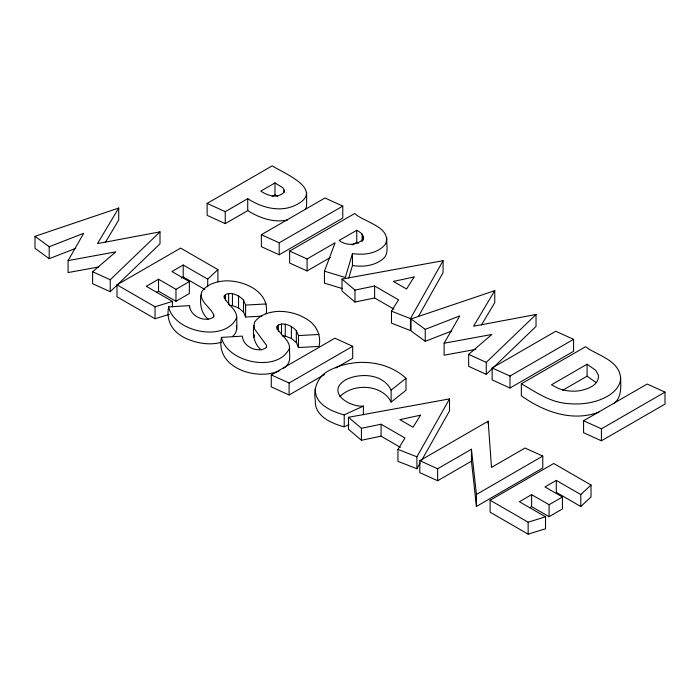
<?xml version="1.0" encoding="UTF-8"?>
<svg xmlns="http://www.w3.org/2000/svg" width="700" height="700" viewBox="0 0 700 700"><rect width="100%" height="100%" fill="white"/><g stroke="black" fill="none" stroke-linecap="round" stroke-linejoin="round"><path stroke-width="1.05" d="M289.634 251.081L354.751 213.482C362.565 221.594 392.639 227.132 385.429 244.256C377.589 253.689 363.921 255.386 352.459 253.557L345.31 277.498L324.441 271.171L335.134 242.76L307.09 258.947L289.634 251.081L289.634 263.043L307.09 270.918L330.461 257.425M261.861 316.164L245.604 317.03L245.604 305.069L243.504 300.055C238.98 295.523 231.858 291.533 225.479 294.551L224.315 295.785L224.263 297.483C227.649 304.649 236.556 309.059 236.757 317.529C236.46 323.925 238.56 331.817 232.654 336.376M261.389 350.035C252.936 343.245 252.07 331.844 254.721 322.017C259.717 314.746 269.045 312.095 277.428 311.412C286.947 311.089 296.537 313.276 304.824 318.019C315.341 323.295 321.79 334.6 319.025 346.439L298.436 347.533L298.436 335.571L296.336 330.558C291.812 326.025 284.69 322.035 278.311 325.054L277.156 326.287L277.095 327.985C280.481 335.151 289.389 339.561 289.59 348.031C289.1 354.086 291.506 361.725 286.064 366.205M266.192 313.757C269.902 291.287 243.224 279.912 224.595 280.91C216.213 281.592 206.885 284.244 201.889 291.515C198.301 301.262 210.455 306.88 213.692 314.877L213.561 316.627L212.31 317.905C203.429 322.123 190.216 316.015 189.525 305.629L168.639 306.889C165.559 322.928 174.414 334.005 188.711 339.614C198.975 343.595 210.63 345.319 221.366 342.291M253.82 325.351L254.476 328.921L266.534 345.38L266.394 347.13L265.142 348.408C256.261 352.625 243.049 346.517 242.358 336.131L221.471 337.4C215.154 367.999 256.62 380.852 279.09 370.921M207.139 203.411L272.213 165.839C281.374 172.095 324.012 188.773 298.34 203.691C282.398 213.281 262.412 208.276 247.73 198.678L225.243 211.662L207.139 203.411L207.139 215.373L225.243 223.624L247.73 210.639C259.473 217.945 273.63 223.081 287.551 219.949M521.351 383.793L585.541 346.736C597.406 355.565 618.957 359.993 620.611 377.72C620.655 386.024 614.276 392.332 607.539 396.217C594.65 403.55 579.32 405.125 564.804 403.244C548.625 401.345 535.133 391.598 521.351 383.793L521.351 395.754C543.532 411.705 572.093 422.17 598.964 412.125M284.156 190.102L283.806 192.456C277.524 198.931 267.295 195.606 260.811 191.126L274.986 182.936L282.721 187.626L284.156 190.102L284.156 192.273M363.422 236.775L362.854 239.505C356.808 245.499 345.713 245.945 339.211 240.406L356.746 230.282C360.553 232.076 364.481 235.358 363.422 240.039M253.82 337.321L254.494 334.819M349.011 424.637L344.216 426.825C331.616 423.509 314.169 416.01 315.35 400.365C312.996 388.377 318.062 375.874 329.28 370.457C353.062 357.892 385.84 359.608 406.009 378.306L406.009 390.276L391.125 402.054C382.121 384.108 353.036 382.891 339.806 396.734M348.731 278.014L352.459 265.519L352.459 253.557M236.757 317.529C225.33 342.93 174.125 332.194 168.639 306.889M289.59 348.031C278.162 373.433 226.957 362.696 221.471 337.4M305.384 209.291L306.364 207.375L306.635 204.383L306.635 192.412M342.011 279.081L354.97 290.089L374.614 286.011L398.545 299.828L391.484 311.168L391.484 323.137L410.454 330.566L410.454 318.596L443.065 260.697L342.011 279.081L342.011 291.043L354.97 302.05L374.614 297.981L393.942 309.137M418.477 316.33L443.065 272.659L443.065 260.697M348.469 417.287L361.428 428.304L381.071 424.226L405.002 438.043L397.941 449.383L397.941 461.344L416.911 468.773L416.911 456.811L449.523 398.904L348.469 417.287L348.469 429.257L361.428 440.265L381.071 436.188L400.4 447.352M416.911 468.773L420.123 463.076M421.724 460.233L449.523 410.874L449.523 398.904M98.858 266.928L68.084 272.562L68.084 260.601L83.711 233.301L49.201 246.733L35 236.329L118.72 208.031L118.72 219.992L105.341 242.454M475.956 349.352L444.124 355.189L444.124 343.219L459.751 315.928L425.241 329.35L411.04 318.955L494.76 290.649L494.76 302.619L481.381 325.08M118.72 208.031L97.536 243.591L160.002 231.866L160.002 243.828L110.241 291.707L92.601 283.727L92.601 271.766L115.841 251.851L68.084 260.601M494.76 290.649L473.576 326.217L536.034 314.484L536.034 326.445L486.281 374.334L468.641 366.345L468.641 354.384L491.881 334.469L444.124 343.219M614.014 403.419C621.898 397.276 620.812 386.575 620.611 377.72M110.241 291.707L110.241 279.746L160.002 231.866M486.281 374.334L486.281 362.364L536.034 314.484M207.707 286.764L207.707 279.151L217.919 269.614L180.644 248.098L117.005 284.83L117.005 296.8L155.05 318.762L169.347 314.309M562.433 497.009L544.985 486.929L556.299 480.401L556.299 492.363L580.799 506.511L580.799 494.55L591.019 485.021L553.735 463.496L490.105 500.238L490.105 512.199L528.141 534.161L545.51 528.762L545.51 516.801L519.383 501.716L531.624 494.646L549.08 504.718L562.433 497.009L562.433 508.97L549.08 516.688L531.624 506.608L529.742 507.701M580.799 506.511L591.019 496.983L591.019 485.021M391.125 402.054L391.125 390.092L406.009 378.306M283.229 368.463L285.486 366.879M476.429 506.441L476.429 494.48L542.771 456.067L542.771 468.029L476.429 506.441L471.459 461.204L471.459 449.242L437.64 468.764L419.816 460.679L419.816 472.64L437.64 480.734L471.459 461.204M272.151 196.543L274.986 194.906L277.734 196.298M156.651 292.294L158.532 291.209L175.98 301.28L189.341 293.571L189.341 281.601L175.98 289.319L158.532 279.239L146.291 286.309L172.419 301.394L172.419 306.836M207.707 279.151L183.199 264.994L171.894 271.53L189.341 281.601M181.317 278.049L183.199 276.964L204.881 289.476M261.371 234.719L324.957 198.004L342.781 206.097L342.781 218.059L279.195 254.774L261.371 246.68L261.371 234.719L279.195 242.804L342.781 206.097M352.135 244.912L356.746 242.244L358.339 243.162M324.634 374.456L289.1 394.975L271.276 386.881L271.276 374.92L334.863 338.205L352.686 346.299L352.686 358.26L335.86 367.981M271.276 374.92L289.1 383.005L352.686 346.299M492.161 367.964L555.747 331.249L573.58 339.342L573.58 351.304L509.985 388.019L492.161 379.925L492.161 367.964L509.985 376.058L573.58 339.342M419.816 460.679L488.162 421.216L491.479 467.407L525.044 448.026L542.771 456.067M587.072 364.227L551.469 384.79L558.259 388.342A26.346 15.207 0 0 0 577.64 391.002C586.04 389.874 599.41 385.735 598.421 375.183L595.683 370.3L587.072 364.227L587.072 376.189L562.712 390.259M583.581 420.744L647.176 384.037L665 392.123L665 404.092L601.414 440.799L583.581 432.714L583.581 420.744L601.414 428.838L665 392.123M315.35 388.395C314.169 404.04 331.616 411.547 344.216 414.864L363.379 406.114L363.379 414.811M35 236.329L35 248.299L49.201 258.694L75.591 248.43M411.04 318.955L411.04 330.916L425.241 341.32L451.631 331.047M117.005 284.83L155.05 306.793L172.419 301.394M490.105 500.238L528.141 522.2L545.51 516.801M245.604 305.069L266.192 303.966M298.436 335.571L319.025 334.469M229.6 305.489L232.444 305.585L238.543 307.895L243.504 312.025L245.604 317.03M282.433 335.991L285.276 336.088L291.375 338.398L296.336 342.527L298.436 347.533M352.459 265.519C362.793 267.207 374.281 265.895 382.681 259.175C389.48 254.144 386.102 244.983 386.881 237.921M363.379 406.114C349.195 407.304 325.789 392.07 345.38 379.969C359.984 372.426 383.25 373.73 391.125 390.092M342.178 288.514L324.441 283.132L324.441 271.171M391.484 311.168L410.454 318.596M397.941 449.383L416.911 456.811M468.641 354.384L486.281 362.364M92.601 271.766L110.241 279.746M587.072 376.189L595.683 382.261M556.299 480.401L580.799 494.55M208.548 319.533C200.979 313.399 199.684 304.036 200.987 294.849M236.338 325.78L236.757 329.49M471.459 449.242L476.429 494.48M601.414 428.838L601.414 440.799M549.08 504.718L549.08 516.688M531.624 494.646L531.624 506.608M528.141 522.2L528.141 534.161M509.985 376.058L509.985 388.019M488.162 421.216L488.162 423.395M437.64 468.764L437.64 480.734M425.241 329.35L425.241 341.32M381.071 424.226L381.071 436.188M374.614 286.011L374.614 297.981M362.119 234.036L362.119 241.657M361.428 428.304L361.428 440.265M356.746 230.282L356.746 242.244M354.97 290.089L354.97 302.05M344.216 414.864L344.216 426.825M307.09 258.947L307.09 270.918M296.336 330.558L296.336 342.527M291.375 326.436L291.375 338.398M289.1 383.005L289.1 394.975M285.276 324.118L285.276 336.088M281.488 323.995L281.488 334.871M279.195 242.804L279.195 254.774M278.311 325.054L278.311 331.581M277.156 326.287L277.156 329.551M274.986 182.936L274.986 194.906M266.534 345.38L266.534 347.559M247.73 198.678L247.73 210.639M243.504 300.055L243.504 312.025M238.543 295.925L238.543 307.895M232.444 293.615L232.444 305.585M228.655 293.493L228.655 304.369M225.479 294.551L225.479 299.994M225.243 211.662L225.243 223.624M224.315 295.785L224.315 297.955M217.919 269.614L217.919 281.584M213.692 314.877L213.692 317.056M189.525 305.629L189.525 307.808M183.199 264.994L183.199 276.964M175.98 289.319L175.98 301.28M158.532 279.239L158.532 291.209M155.05 306.793L155.05 318.762M49.201 246.733L49.201 258.694M414.076 276.973L406.56 289.03L393.382 281.426L414.076 276.973M420.534 415.188L413.017 427.245L399.84 419.641L420.534 415.188"/></g></svg>
